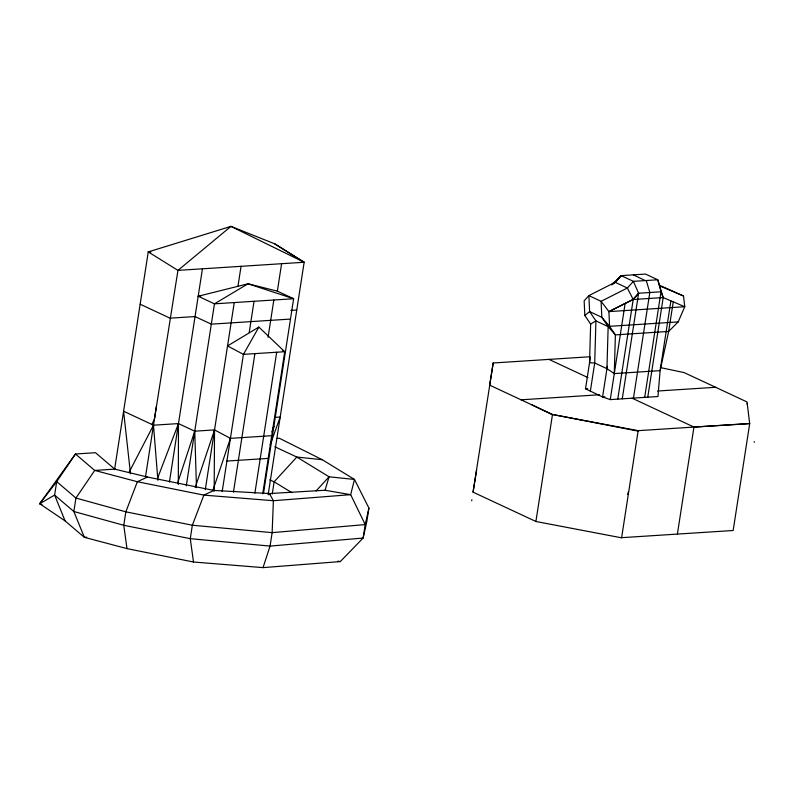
<?xml version="1.0" encoding="UTF-8"?>
<svg xmlns="http://www.w3.org/2000/svg" width="794" height="794" viewBox="0 0 794 794"><rect width="100%" height="100%" fill="white"/><g stroke="black" fill="none" stroke-linecap="round" stroke-linejoin="round"><path stroke-width="1.19" d="M178.322 484.519L178.471 423.589L153.49 425.197L123.586 411.232L130.494 473.82M214.172 491.327L214.539 429.901L194.748 431.182L178.471 423.589L157.708 477.869M647.765 397.189L663.189 297.571L657.76 279.776L645.532 274.069L621.166 275.637L615.151 282.317L588.87 295.606L584.156 300.797L584.831 315.506L590.647 324.061L589.535 362.779L594.716 362.977L606.944 368.684L614.288 373.587L660.102 370.639L668.657 331.445L673.243 301.839M606.944 368.684L608.154 326.602L601.832 317.302L589.605 311.595L588.87 295.606L601.098 301.313L608.899 311.605L609.574 326.314L615.39 334.87L614.288 373.587M114.554 469.621L148.25 251.906L230.955 226.379L274.605 243.768L304.152 262.258L268.144 494.831M114.822 468.609L114.743 469.135L94.704 470.425L75.46 453.999L39.7 503.724L65.098 520.904L84.343 537.32L127 548.614L193.508 562.013L263.032 567.621L340.308 561.576L363.126 538.044L366.828 521.529L368.912 508.071L354.481 479.447L322.255 459.706L279.359 438.258L277.007 438.407M145.59 476.241L156.517 405.684M169.44 481.928L202.44 268.809M186.282 485.878L214.459 303.834L248.036 283.776L277.354 291.15L293.631 298.743L263.558 492.985M205.279 489.709L234.25 302.564M237.912 286.604L241.048 266.318M222.181 491.605L243.421 354.372L258.884 327.078L284.728 351.712L262.725 493.838M249.207 332.527L254.04 301.293M233.456 492.091L254.894 353.638M268.064 337.321L273.831 300.013M277.354 291.15L281.602 263.707M254.884 493.134L276.689 352.228M272.243 494.037L274.128 481.809L296.827 457.056L322.255 459.706M471.715 500.796L471.874 499.754M621.543 537.816L535.91 521.489L473.065 492.161L493.193 362.987L590.17 356.744M535.91 521.489L552.485 414.478L489.63 385.14M670.91 300.847L660.102 370.639L657.968 396.524L610.258 399.6L602.567 396.96L585.515 388.792L590.289 357.896M590.339 391.253L594.716 362.977L595.927 320.895L589.605 311.595L584.831 315.506M607.321 366.262L602.567 396.96L604.909 396.811M610.258 399.6L625.156 303.387M617.772 399.114L633.195 299.497L638.614 293.234L661.025 291.785L663.189 297.571L684.746 306.722L678.175 321.907L668.657 331.445L615.39 334.87L608.154 326.602L595.927 320.895L590.647 324.061M622.268 398.826L638.614 293.234L633.394 281.344L621.166 275.637L611.787 284.728M633.473 398.102L649.82 292.51L646.286 280.51M627.826 494.523L628.203 492.091M638.158 430.666L621.623 537.677L733.16 530.501L749.725 423.48L638.158 430.666L552.485 414.478L638.058 431.102M644.678 397.387L661.025 291.785L657.76 279.776L633.394 281.344L627.369 288.024L601.098 301.313L601.832 317.302L609.574 326.314L678.175 321.907M677.391 534.094L693.956 427.073L632.084 398.191M754.191 442.357L754.3 441.653M489.62 385.249L493.193 362.987M473.065 492.161L476.618 469.998M368.912 508.071L365.21 524.586L363.126 538.044L270.059 546.093L190.272 538.679L123.765 525.281L73.852 511.505L54.617 495.089L56.702 481.63L75.46 453.999L95.498 452.709L114.743 469.135L147.456 477.045L213.963 490.434L269.424 493.55L325.083 490.265L350.67 494.672L365.21 524.586L272.144 532.645L192.356 525.221L125.849 511.832L75.936 498.056L56.702 481.63L39.7 503.724L41.983 504.518M325.083 490.265L329.053 476.797L296.827 457.056L274.764 446.754M263.032 567.621L270.059 546.093L272.144 532.645L273.384 500.716L269.424 493.55M177.568 483.179L194.748 431.182L196.475 487.714M272.769 429.554L273.91 426.08L271.935 431.936M195.205 487.476L214.539 429.901L230.419 438.357L271.727 435.698M213.02 489.987L230.419 438.357M270.208 444.719L280.193 417.039L275.439 417.346M129.045 472.38L153.49 425.197L157.897 480.32M151.892 424.443L154.433 419.143L177.945 270.387L230.955 226.379L304.152 262.258L177.945 270.387L148.25 251.906L150.701 251.748M611.827 284.778L613.871 282.426M615.281 282.446L621.166 275.637M638.614 293.234L633.076 299.378L608.899 311.605L684.746 306.722L683.535 296.003L659.943 285.473M316.091 490.94L329.053 476.797L354.481 479.447L350.67 494.672L273.384 500.716L203.86 495.119L137.352 481.72L94.704 470.425L75.936 498.056L73.852 511.505L84.343 537.32L86.705 537.171M613.444 283.875L615.151 282.317L627.369 288.024L633.195 299.497L663.189 297.571M258.884 327.078L227.541 345.926L243.421 354.372L284.728 351.712L282.525 350.67M39.7 503.724L54.617 495.089L65.098 520.904M608.899 311.605L633.195 299.497M147.456 477.045L137.352 481.72L125.849 511.832L123.765 525.281L127 548.614M213.963 490.434L203.86 495.119L192.356 525.221L190.272 538.679L193.508 562.013M274.605 243.768L304.152 262.258M693.956 427.073L749.695 423.668L747.035 401.953L684.19 372.624L660.28 367.562M200.604 296.093L198.192 296.241L214.459 303.834L293.631 298.743L248.036 283.776L198.192 296.241L200.634 296.311M290.872 310.404L296.757 310.027M290.485 319.069L211.313 324.16L195.046 316.568L170.065 318.176L140.151 304.221M585.515 388.792L587.659 388.653M521.053 399.809L599.579 394.757M657.511 391.025L715.612 387.293M226.905 461.056L268.213 458.396M148.25 251.906L150.731 252.065M337.877 561.15L340.308 561.576M660.102 286.058L683.535 296.003M269.652 479.854L274.128 481.809L291.805 492.637M267.568 493.312L269.811 494.285M531.97 404.9L552.445 414.726M548.952 359.394L587.987 377.616M633.344 274.853L645.244 280.58M747.204 403.283L747.343 404.771"/></g></svg>
